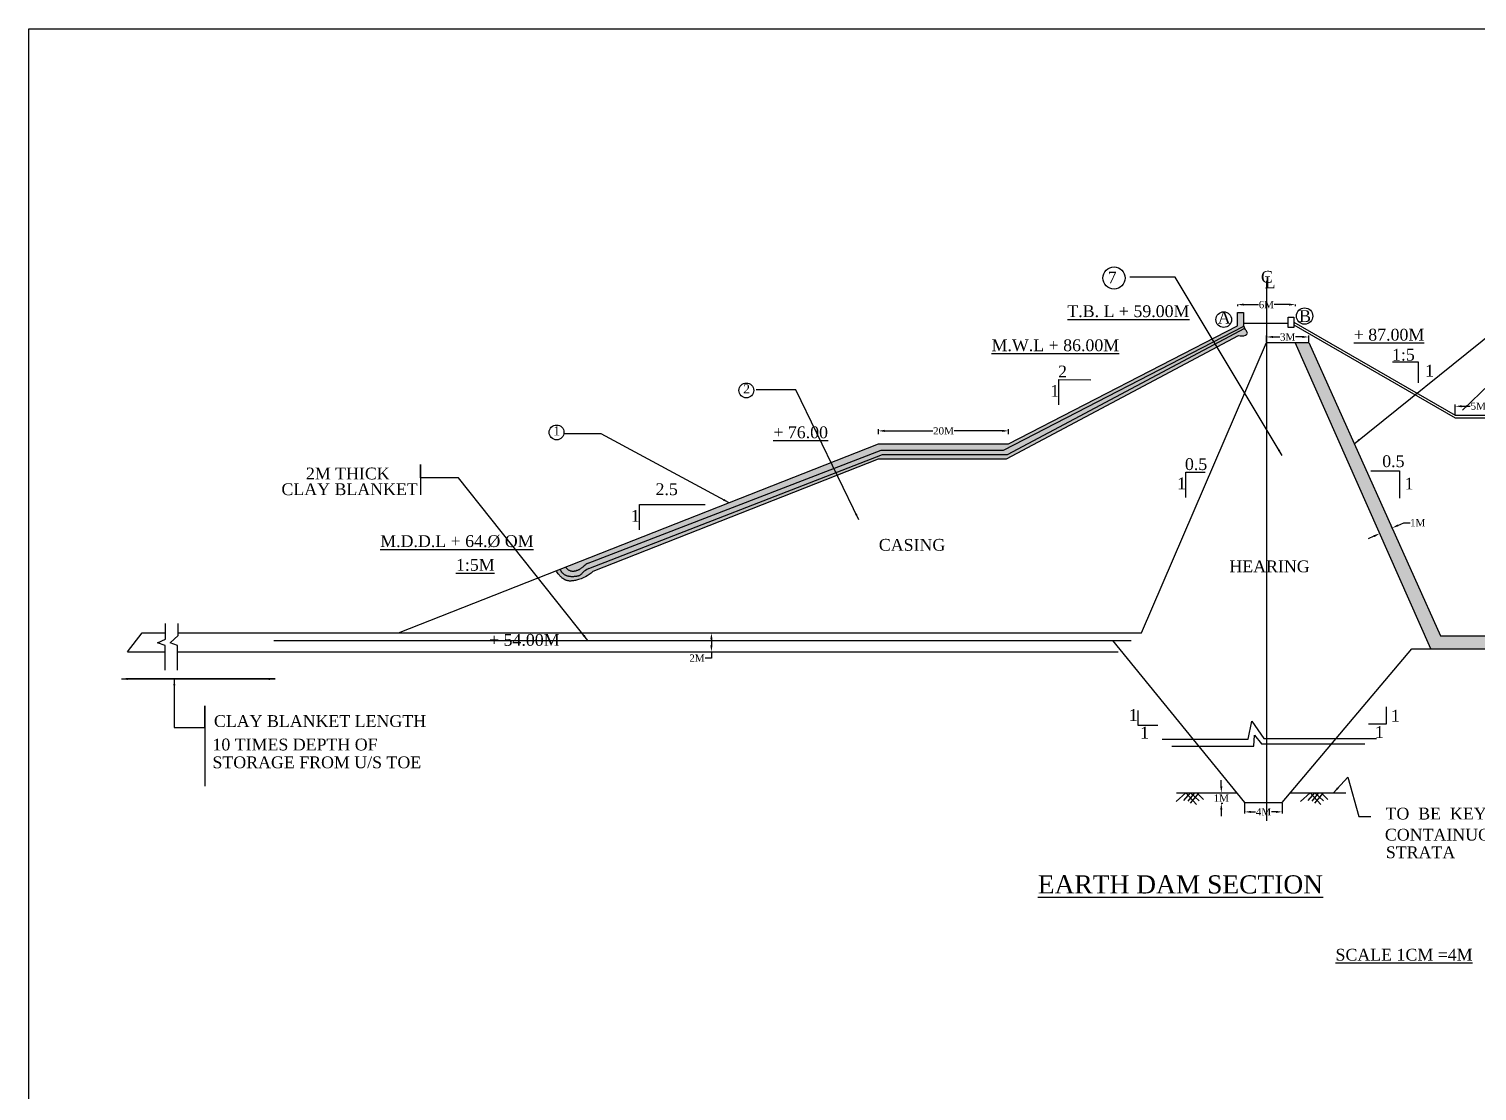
# Model space of a CAD drawing. Header units: millimetres. Extents: x -1 to 335, y 9 to 243.
# Drawn here: x -1.1 to 158.3, y 125.8 to 242.6 of the extents above; entities that cross this region are included whole.
import ezdxf

# ---------------------------------------------------------------- set-up
doc = ezdxf.new("R2010")
doc.units = ezdxf.units.MM
doc.header["$MEASUREMENT"] = 0
for name, color, linetype in [('DIM', 5, 'Continuous'), ('DWG.LINE', 10, 'Continuous'), ('HATCH', 2, 'Continuous'), ('TEXT', 7, 'Continuous')]:
    doc.layers.add(name, color=color, linetype=linetype)
doc.layers.add('DO LINE', color=3, linetype='Continuous', plot=False)
doc.layers.add('TITLE', color=7, linetype='Continuous', lineweight=30)
doc.styles.get("Standard").update_dxf_attribs({"font": 'times.ttf', "height": 0.8})
doc.dimstyles.get("Standard").update_dxf_attribs({"dimtxt": 0.8, "dimasz": 0.7, "dimexe": 0.18, "dimexo": 0.0625, "dimgap": 0.09, "dimtad": 0, "dimtih": 1, "dimtoh": 1, "dimdec": 0, "dimzin": 0, "dimdsep": 46, "dimtxsty": 'Standard', "dimcen": 300, "dimclrd": 5, "dimclre": 5, "dimclrt": 4, "dimadec": 0, "dimazin": 0, "dimtfac": 1, "dimtdec": 0, "dimtofl": 0, "dimtmove": 0, "dimatfit": 3, "dimfxl": 0, "dimtolj": 1, "dimtzin": 0, "dimarcsym": 0})

# ---------------------------------------------------------------- blocks, each defined once
blk = doc.blocks.new('*D2')
at = {"layer": 'Defpoints', "color": 0, "ltscale": 0.2}
for p in [(92.4, 197.98), (106.72, 198.41), (106.72, 197.98)]:
    blk.add_point(p, dxfattribs=at)
at = {"layer": 'DIM', "color": 5, "lineweight": -2, "ltscale": 0.2}
for p, q in [((92.4, 198.04), (92.4, 198.59)), ((93.1, 198.41), (98.38, 198.41)), ((106.02, 198.41), (100.74, 198.41)), ((106.72, 198.04), (106.72, 198.59))]:
    blk.add_line(p, q, dxfattribs=at)
at = {"layer": 'DIM', "color": 5, "ltscale": 0.2}
for points in [[(93.1, 198.53), (93.1, 198.29), (92.4, 198.41)], [(106.02, 198.53), (106.02, 198.29), (106.72, 198.41)]]:
    blk.add_solid(points, dxfattribs=at)
at = {"layer": 'DIM', "color": 4, "ltscale": 0.2, "insert": (99.56, 198.41), "char_height": 0.8, "attachment_point": 5}
blk.add_mtext('\\A1;20M', dxfattribs=at)
blk = doc.blocks.new('*D3')
at = {"layer": 'Defpoints', "color": 0, "ltscale": 0.2}
for p in [(131.9, 212.34), (138.27, 212.34), (138.27, 212.3)]:
    blk.add_point(p, dxfattribs=at)
at = {"layer": 'DIM', "color": 5, "lineweight": -2, "ltscale": 0.2}
for p, q in [((131.9, 212.3), (131.9, 212.12)), ((132.6, 212.3), (134.21, 212.3)), ((137.57, 212.3), (135.96, 212.3)), ((138.27, 212.3), (138.27, 212.12))]:
    blk.add_line(p, q, dxfattribs=at)
at = {"layer": 'DIM', "color": 5, "ltscale": 0.2}
for points in [[(132.6, 212.42), (132.6, 212.19), (131.9, 212.3)], [(137.57, 212.42), (137.57, 212.19), (138.27, 212.3)]]:
    blk.add_solid(points, dxfattribs=at)
at = {"layer": 'DIM', "color": 4, "ltscale": 0.2, "insert": (135.09, 212.3), "char_height": 0.8, "attachment_point": 5}
blk.add_mtext('\\A1;6M', dxfattribs=at)
blk = doc.blocks.new('*D4')
at = {"layer": 'Defpoints', "color": 0, "ltscale": 0.2}
for p in [(139.75, 208.74), (135.11, 208.14), (139.75, 208.14)]:
    blk.add_point(p, dxfattribs=at)
at = {"layer": 'DIM', "color": 5, "lineweight": -2, "ltscale": 0.2}
for p, q in [((135.11, 208.2), (135.11, 208.92)), ((135.81, 208.74), (136.56, 208.74)), ((139.05, 208.74), (138.31, 208.74)), ((139.75, 208.2), (139.75, 208.92))]:
    blk.add_line(p, q, dxfattribs=at)
at = {"layer": 'DIM', "color": 5, "ltscale": 0.2}
for points in [[(135.81, 208.86), (135.81, 208.63), (135.11, 208.74)], [(139.05, 208.86), (139.05, 208.63), (139.75, 208.74)]]:
    blk.add_solid(points, dxfattribs=at)
at = {"layer": 'DIM', "color": 4, "ltscale": 0.2, "insert": (137.43, 208.74), "char_height": 0.8, "attachment_point": 5}
blk.add_mtext('\\A1;3M', dxfattribs=at)
blk = doc.blocks.new('*D5')
at = {"layer": 'Defpoints', "color": 0, "ltscale": 0.2}
for p in [(160.92, 201.12), (155.87, 200.15), (160.92, 200.15)]:
    blk.add_point(p, dxfattribs=at)
at = {"layer": 'DIM', "color": 5, "lineweight": -2, "ltscale": 0.2}
for p, q in [((155.87, 200.21), (155.87, 201.3)), ((156.57, 201.12), (157.53, 201.12)), ((160.22, 201.12), (159.27, 201.12)), ((160.92, 200.21), (160.92, 201.3))]:
    blk.add_line(p, q, dxfattribs=at)
at = {"layer": 'DIM', "color": 5, "ltscale": 0.2}
for points in [[(156.57, 201.23), (156.57, 201), (155.87, 201.12)], [(160.22, 201.23), (160.22, 201), (160.92, 201.12)]]:
    blk.add_solid(points, dxfattribs=at)
at = {"layer": 'DIM', "color": 4, "ltscale": 0.2, "insert": (158.4, 201.12), "char_height": 0.8, "attachment_point": 5}
blk.add_mtext('\\A1;5M', dxfattribs=at)
blk = doc.blocks.new('*D6')
at = {"layer": 'Defpoints', "color": 0, "ltscale": 0.2}
for p in [(147.56, 187.11), (148.93, 187.72), (148.93, 187.72)]:
    blk.add_point(p, dxfattribs=at)
at = {"layer": 'DIM', "color": 5, "lineweight": -2, "ltscale": 0.2}
for p, q in [((149.57, 188.01), (150.21, 188.3)), ((150.21, 188.3), (150.91, 188.3)), ((146.92, 186.82), (146.28, 186.53)), ((147.56, 187.11), (147.49, 187.27)), ((148.93, 187.72), (148.86, 187.89))]:
    blk.add_line(p, q, dxfattribs=at)
at = {"layer": 'DIM', "color": 5, "ltscale": 0.2}
for points in [[(149.52, 188.12), (149.62, 187.91), (148.93, 187.72)], [(146.87, 186.93), (146.97, 186.71), (147.56, 187.11)]]:
    blk.add_solid(points, dxfattribs=at)
at = {"layer": 'DIM', "color": 4, "ltscale": 0.2, "insert": (151.74, 188.3), "char_height": 0.8, "attachment_point": 5}
blk.add_mtext('\\A1;1M', dxfattribs=at)
blk = doc.blocks.new('*D9')
at = {"layer": 'Defpoints', "color": 0, "ltscale": 0.2}
for p in [(73.91, 176.17), (73.91, 174.11), (74.03, 174.11)]:
    blk.add_point(p, dxfattribs=at)
at = {"layer": 'DIM', "color": 5, "lineweight": -2, "ltscale": 0.2}
for p, q in [((73.97, 176.17), (74.21, 176.17)), ((74.03, 175.47), (74.03, 174.81)), ((73.97, 174.11), (74.21, 174.11)), ((74.03, 174.11), (74.03, 173.41)), ((74.03, 173.41), (73.33, 173.41))]:
    blk.add_line(p, q, dxfattribs=at)
at = {"layer": 'DIM', "color": 5, "ltscale": 0.2}
for points in [[(73.91, 175.47), (74.15, 175.47), (74.03, 176.17)], [(73.91, 174.81), (74.15, 174.81), (74.03, 174.11)]]:
    blk.add_solid(points, dxfattribs=at)
at = {"layer": 'DIM', "color": 4, "ltscale": 0.2, "insert": (72.44, 173.41), "char_height": 0.8, "attachment_point": 5}
blk.add_mtext('\\A1;2M', dxfattribs=at)
blk = doc.blocks.new('*D10')
at = {"layer": 'Defpoints', "color": 0, "ltscale": 0.2}
for p in [(130.05, 158.59), (130.05, 157.43), (130.13, 157.43)]:
    blk.add_point(p, dxfattribs=at)
at = {"layer": 'DIM', "color": 5, "lineweight": -2, "ltscale": 0.2}
for p, q in [((130.13, 159.29), (130.13, 159.99)), ((130.11, 158.59), (130.31, 158.59)), ((130.11, 157.43), (130.31, 157.43)), ((130.13, 156.73), (130.13, 156.03))]:
    blk.add_line(p, q, dxfattribs=at)
at = {"layer": 'DIM', "color": 5, "ltscale": 0.2}
for points in [[(130.01, 159.29), (130.25, 159.29), (130.13, 158.59)], [(130.01, 156.73), (130.25, 156.73), (130.13, 157.43)]]:
    blk.add_solid(points, dxfattribs=at)
at = {"layer": 'DIM', "color": 4, "ltscale": 0.2, "insert": (130.13, 158.01), "char_height": 0.8, "attachment_point": 5}
blk.add_mtext('\\A1;1M', dxfattribs=at)
blk = doc.blocks.new('*D11')
at = {"layer": 'Defpoints', "color": 0, "ltscale": 0.2}
for p in [(132.69, 157.51), (136.84, 157.51), (136.84, 156.49)]:
    blk.add_point(p, dxfattribs=at)
at = {"layer": 'DIM', "color": 5, "lineweight": -2, "ltscale": 0.2}
for p, q in [((132.69, 157.44), (132.69, 156.31)), ((133.39, 156.49), (133.88, 156.49)), ((136.14, 156.49), (135.66, 156.49)), ((136.84, 157.44), (136.84, 156.31))]:
    blk.add_line(p, q, dxfattribs=at)
at = {"layer": 'DIM', "color": 5, "ltscale": 0.2}
for points in [[(133.39, 156.6), (133.39, 156.37), (132.69, 156.49)], [(136.14, 156.6), (136.14, 156.37), (136.84, 156.49)]]:
    blk.add_solid(points, dxfattribs=at)
at = {"layer": 'DIM', "color": 4, "ltscale": 0.2, "insert": (134.77, 156.49), "char_height": 0.8, "attachment_point": 5}
blk.add_mtext('\\A1;4M', dxfattribs=at)

msp = doc.modelspace()

# ---------------------------------------------------------------- hatches: boundary and pattern name
at = {"layer": 'HATCH', "ltscale": 0.2}
h = msp.add_hatch(dxfattribs=at)
h.set_pattern_fill('GRAVEL', color=256, scale=0.8, style=0)
h.set_pattern_definition([(228.0128, (0.576, 0.8), (-6.399998586, -7.200001073), [0.1076288, -10.6552704]), (184.9697, (0.504, 0.72), (9.600000841, 0.7999930456), [0.1846944, -18.28474]), (132.5104, (0.32, 0.704), (7.999992575, -8.800006939), [0.1302304, -12.8928256]), (267.2737, (0.008, 0.504), (0.799996814, 16.000000236), [0.1681904, -16.6508464]), (292.8337, (0, 0.336), (-4.0000079243, 9.5999971294), [0.164924, -16.3274984]), (357.2737, (0.064, 0.184), (-16.000000236, 0.799996814), [0.1681904, -16.6508464]), (37.6942, (0.232, 0.176), (-10.4000058765, -7.999992324), [0.2224232, -22.0198792]), (72.2553, (0.408, 0.312), (5.60000861, 17.599996985), [0.2099904, -20.7890568]), (121.4296, (0.472, 0.512), (-6.4000065873, 10.399996029), [0.16876, -16.7072584]), (175.2364, (0.384, 0.656), (8.800000757, -0.799993226), [0.1926656, -9.4406104]), (222.3974, (0.192, 0.672), (-9.6000058809, -8.7999936656), [0.2491584, -24.6667]), (138.8141, (0.8, 0.496), (-5.600002357, 4.79999785), [0.0850408, -8.4190752]), (171.4692, (0.736, 0.552), (10.399998628, -1.600006328), [0.1617896, -16.0172088]), (225, (0.576, 0.576), (-9e-17, -0.8000002), [0.1131368, -1.0182336]), (203.1986, (0.52, 0.672), (3.999999785, 1.60000106), [0.0609264, -6.031692]), (291.8014, (0.464, 0.648), (-0.79999993, 2.40000022), [0.0861624, -4.2219696]), (30.9638, (0.496, 0.568), (2.39999842, 1.60000199), [0.1399432, -4.5248184]), (161.5651, (0.616, 0.64), (1.60000035, -0.79999872), [0.1011928, -2.4286296]), (16.3895, (0, 0.648), (8.000001759, 2.399994168), [0.14176, -14.034276]), (70.3462, (0.136, 0.688), (-3.199996198, -8.800001708), [0.1189288, -11.7739264]), (293.1986, (0.616, 0.8), (-1.60000106, 3.999999785), [0.121852, -5.9707664]), (343.6105, (0.664, 0.688), (-8.000001759, 2.399994168), [0.14176, -14.034276]), (339.444, (0, 0.152), (-4.000001476, 1.599996797), [0.136704, -6.6984992]), (294.7751, (0.128, 0.104), (-3.999993751, 8.800002737), [0.1145424, -11.3397144]), (66.8014, (0.624, 0), (1.60000106, 3.999999785), [0.121852, -5.9707664]), (17.354, (0.672, 0.112), (-10.400001615, -3.199995602), [0.1341048, -13.2763392]), (69.444, (0.232, 0), (-1.599996797, -4.000001476), [0.068352, -6.7668512]), (101.3099, (0.576, 0), (-0.79999811, 3.2000006), [0.040792, -4.0384232]), (165.9638, (0.568, 0.04), (2.40000044, -0.79999845), [0.164924, -3.13356]), (186.009, (0.408, 0.08), (7.999999801, 0.799999454), [0.15284, -15.1311384]), (303.6901, (0.496, 0.496), (-0.80000107, 1.59999965), [0.1153776, -2.7690632]), (353.1572, (0.56, 0.4), (13.5999994924, -1.6000063983), [0.2014352, -19.9420504]), (60.9454, (0.76, 0.376), (-3.200000022, -5.600000308), [0.0823648, -8.1541392]), (90, (0.8, 0.448), (-0.8, 0.8), [0.048, -0.752]), (120.2564, (0.392, 0.104), (3.19999591, -5.600001965), [0.1111392, -11.002816]), (48.0128, (0.336, 0.2), (6.399998586, 7.200001073), [0.2152576, -10.5476416]), (0, (0.48, 0.36), (0.8, 0.8), [0.208, -0.592]), (325.3048, (0.688, 0.36), (-7.999995407, 5.600006888), [0.1264912, -12.5226192]), (254.0546, (0.792, 0.288), (-0.79999991, -3.2000001), [0.1164816, -5.7076064]), (207.646, (0.76, 0.176), (-15.1999966457, -8.0000061705), [0.189652, -18.7755792]), (175.4261, (0.592, 0.088), (-10.4000004466, 0.799995841), [0.2006392, -19.8632592])])
edge = h.paths.add_edge_path()
edge.add_line((92.69, 196.3), (106.16, 196.3))
edge.add_line((106.16, 196.3), (132.6, 209.94))
edge.add_spline(control_points=[(132.6, 209.94), (132.59, 209.96), (132.58, 209.97), (132.58, 209.99)], knot_values=[1.963414, 1.963414, 1.963414, 1.963414, 2.013684, 2.013684, 2.013684, 2.013684], degree=3, periodic=0)
edge.add_line((132.58, 209.99), (132.58, 211.44))
edge.add_line((132.58, 211.44), (131.9, 211.44))
edge.add_line((131.9, 211.44), (131.9, 209.95))
edge.add_line((131.9, 209.95), (106.72, 196.97))
edge.add_line((106.72, 196.97), (92.4, 196.97))
edge.add_line((92.4, 196.97), (57.96, 183.4))
edge.add_line((57.96, 183.4), (58.07, 183.31))
edge.add_line((58.07, 183.31), (58.16, 183.22))
edge.add_line((58.16, 183.22), (58.24, 183.16))
edge.add_line((58.24, 183.16), (58.31, 183.1))
edge.add_line((58.31, 183.1), (58.37, 183.06))
edge.add_line((58.37, 183.06), (58.43, 183.03))
edge.add_line((58.43, 183.03), (58.49, 183))
edge.add_line((58.49, 183), (58.54, 182.98))
edge.add_line((58.54, 182.98), (58.59, 182.97))
edge.add_line((58.59, 182.97), (58.64, 182.96))
edge.add_line((58.64, 182.96), (58.69, 182.95))
edge.add_line((58.69, 182.95), (58.74, 182.95))
edge.add_line((58.74, 182.95), (58.79, 182.95))
edge.add_line((58.79, 182.95), (58.84, 182.95))
edge.add_line((58.84, 182.95), (58.89, 182.95))
edge.add_line((58.89, 182.95), (58.94, 182.96))
edge.add_line((58.94, 182.96), (58.99, 182.97))
edge.add_line((58.99, 182.97), (59.04, 182.98))
edge.add_line((59.04, 182.98), (59.1, 182.99))
edge.add_line((59.1, 182.99), (59.15, 183.01))
edge.add_line((59.15, 183.01), (59.2, 183.03))
edge.add_line((59.2, 183.03), (59.26, 183.04))
edge.add_line((59.26, 183.04), (59.31, 183.06))
edge.add_line((59.31, 183.06), (59.36, 183.08))
edge.add_line((59.36, 183.08), (59.41, 183.11))
edge.add_line((59.41, 183.11), (59.46, 183.13))
edge.add_line((59.46, 183.13), (59.51, 183.16))
edge.add_line((59.51, 183.16), (59.56, 183.19))
edge.add_line((59.56, 183.19), (59.61, 183.22))
edge.add_line((59.61, 183.22), (59.66, 183.26))
edge.add_line((59.66, 183.26), (59.71, 183.29))
edge.add_line((59.71, 183.29), (59.76, 183.34))
edge.add_line((59.76, 183.34), (59.82, 183.38))
edge.add_line((59.82, 183.38), (59.88, 183.43))
edge.add_line((59.88, 183.43), (59.95, 183.49))
edge.add_line((59.95, 183.49), (60.03, 183.55))
edge.add_line((60.03, 183.55), (60.12, 183.62))
edge.add_line((60.12, 183.62), (60.22, 183.69))
edge.add_line((60.22, 183.69), (60.33, 183.77))
edge.add_line((60.33, 183.77), (60.47, 183.86))
edge.add_line((60.47, 183.86), (92.69, 196.3))
h = msp.add_hatch(dxfattribs=at)
h.set_pattern_fill('AR-SAND', color=256, scale=0.5, style=0)
edge = h.paths.add_edge_path()
edge.add_spline(control_points=[(132.01, 208.9), (132.27, 208.87), (132.61, 208.82), (133.07, 209.09), (132.9, 209.38), (132.79, 209.57), (132.74, 209.67), (132.71, 209.72)], knot_values=[0, 0, 0, 0, 0.785511, 1.023034, 1.344606, 1.559772, 1.714719, 1.714719, 1.714719, 1.714719], degree=3, periodic=0)
edge.add_line((132.71, 209.72), (106.6, 195.82))
edge.add_line((106.6, 195.82), (92.84, 195.82))
edge.add_line((92.84, 195.82), (60.54, 183.27))
edge.add_line((60.54, 183.27), (60.33, 183.16))
edge.add_line((60.33, 183.16), (60.17, 183.06))
edge.add_line((60.17, 183.06), (60.03, 182.96))
edge.add_line((60.03, 182.96), (59.92, 182.87))
edge.add_line((59.92, 182.87), (59.84, 182.79))
edge.add_line((59.84, 182.79), (59.77, 182.72))
edge.add_line((59.77, 182.72), (59.72, 182.66))
edge.add_line((59.72, 182.66), (59.67, 182.6))
edge.add_line((59.67, 182.6), (59.6, 182.54))
edge.add_line((59.6, 182.54), (59.5, 182.48))
edge.add_line((59.5, 182.48), (59.4, 182.45))
edge.add_line((59.4, 182.45), (59.32, 182.43))
edge.add_line((59.32, 182.43), (59.27, 182.42))
edge.add_line((59.27, 182.42), (59.19, 182.41))
edge.add_line((59.19, 182.41), (59.08, 182.39))
edge.add_line((59.08, 182.39), (58.98, 182.38))
edge.add_line((58.98, 182.38), (58.89, 182.36))
edge.add_line((58.89, 182.36), (58.8, 182.36))
edge.add_line((58.8, 182.36), (58.73, 182.35))
edge.add_line((58.73, 182.35), (58.65, 182.36))
edge.add_line((58.65, 182.36), (58.56, 182.37))
edge.add_line((58.56, 182.37), (58.44, 182.38))
edge.add_line((58.44, 182.38), (58.35, 182.4))
edge.add_line((58.35, 182.4), (58.29, 182.41))
edge.add_line((58.29, 182.41), (58.23, 182.43))
edge.add_line((58.23, 182.43), (58.17, 182.44))
edge.add_line((58.17, 182.44), (58.11, 182.46))
edge.add_line((58.11, 182.46), (58.03, 182.49))
edge.add_line((58.03, 182.49), (57.94, 182.53))
edge.add_line((57.94, 182.53), (57.86, 182.58))
edge.add_line((57.86, 182.58), (57.8, 182.62))
edge.add_line((57.8, 182.62), (57.74, 182.67))
edge.add_line((57.74, 182.67), (57.69, 182.71))
edge.add_line((57.69, 182.71), (57.64, 182.77))
edge.add_line((57.64, 182.77), (57.6, 182.82))
edge.add_line((57.6, 182.82), (57.56, 182.88))
edge.add_line((57.56, 182.88), (57.51, 182.96))
edge.add_line((57.51, 182.96), (57.47, 183.06))
edge.add_line((57.47, 183.06), (57.42, 183.19))
edge.add_line((57.42, 183.19), (56.97, 183.01))
edge.add_line((56.97, 183.01), (57.03, 182.89))
edge.add_line((57.03, 182.89), (57.09, 182.78))
edge.add_line((57.09, 182.78), (57.16, 182.68))
edge.add_line((57.16, 182.68), (57.23, 182.59))
edge.add_line((57.23, 182.59), (57.3, 182.52))
edge.add_line((57.3, 182.52), (57.36, 182.45))
edge.add_line((57.36, 182.45), (57.43, 182.39))
edge.add_line((57.43, 182.39), (57.48, 182.34))
edge.add_line((57.48, 182.34), (57.53, 182.29))
edge.add_line((57.53, 182.29), (57.58, 182.25))
edge.add_line((57.58, 182.25), (57.61, 182.22))
edge.add_line((57.61, 182.22), (57.65, 182.19))
edge.add_line((57.65, 182.19), (57.68, 182.17))
edge.add_line((57.68, 182.17), (57.71, 182.15))
edge.add_line((57.71, 182.15), (57.74, 182.12))
edge.add_line((57.74, 182.12), (57.78, 182.1))
edge.add_line((57.78, 182.1), (57.82, 182.08))
edge.add_line((57.82, 182.08), (57.86, 182.05))
edge.add_line((57.86, 182.05), (57.9, 182.03))
edge.add_line((57.9, 182.03), (57.95, 182.01))
edge.add_line((57.95, 182.01), (58, 181.98))
edge.add_line((58, 181.98), (58.05, 181.96))
edge.add_line((58.05, 181.96), (58.11, 181.94))
edge.add_line((58.11, 181.94), (58.17, 181.93))
edge.add_line((58.17, 181.93), (58.23, 181.91))
edge.add_line((58.23, 181.91), (58.29, 181.9))
edge.add_line((58.29, 181.9), (58.35, 181.9))
edge.add_line((58.35, 181.9), (58.42, 181.89))
edge.add_line((58.42, 181.89), (58.48, 181.89))
edge.add_line((58.48, 181.89), (58.55, 181.89))
edge.add_line((58.55, 181.89), (58.63, 181.9))
edge.add_line((58.63, 181.9), (58.71, 181.9))
edge.add_line((58.71, 181.9), (58.79, 181.91))
edge.add_line((58.79, 181.91), (58.87, 181.92))
edge.add_line((58.87, 181.92), (58.97, 181.94))
edge.add_line((58.97, 181.94), (59.06, 181.96))
edge.add_line((59.06, 181.96), (59.17, 181.98))
edge.add_line((59.17, 181.98), (59.28, 182.01))
edge.add_line((59.28, 182.01), (59.4, 182.05))
edge.add_line((59.4, 182.05), (59.54, 182.09))
edge.add_line((59.54, 182.09), (59.68, 182.14))
edge.add_line((59.68, 182.14), (59.83, 182.2))
edge.add_line((59.83, 182.2), (60, 182.27))
edge.add_line((60, 182.27), (60.17, 182.36))
edge.add_line((60.17, 182.36), (60.36, 182.47))
edge.add_line((60.36, 182.47), (60.57, 182.61))
edge.add_line((60.57, 182.61), (60.79, 182.77))
edge.add_line((60.79, 182.77), (61.02, 182.96))
edge.add_line((61.02, 182.96), (92.41, 195.35))
edge.add_line((92.41, 195.35), (106.48, 195.35))
edge.add_line((106.48, 195.35), (132.01, 208.9))
h = msp.add_hatch(dxfattribs=at)
h.set_pattern_fill('AR-CONC', color=256, scale=0.1, style=0)
h.set_pattern_definition([(50, (0, 0), (0.7172602, -0.0627521), [0.075, -0.825]), (355, (0, 0), (-0.1387513, 0.7521921), [0.06, -0.66]), (100.4514, (0.0598, -0.0052), (0.5785094, 0.6894395), [0.0637402, -0.7011421]), (46.1842, (0, 0.2), (1.067241, -0.165519), [0.1125, -1.2375]), (96.6356, (0.0889, 0.1862), (0.9346627, 0.974118), [0.0956103, -1.051713]), (351.1842, (0, 0.2), (0.934662, 0.9741186), [0.09, -0.99]), (21, (0.1, 0.15), (0.596907, -0.4026189), [0.075, -0.825]), (326, (0.1, 0.15), (0.2433153, 0.72515), [0.06, -0.66]), (71.4514, (0.14974, 0.11645), (0.8402226, 0.3225305), [0.0637402, -0.7011421]), (37.5, (0, 0), (0.01215986, 0.33289385), [0, -0.652, 0, -0.67, 0, -0.6625]), (7.5, (0, 0), (0.26306954, 0.3944117), [0, -0.382, 0, -0.637, 0, -0.2525]), (327.5, (-0.223, 0), (0.53382244, -0.02255487), [0, -0.25, 0, -0.78, 0, -1.035]), (317.5, (-0.323, 0), (0.5831862, 0.100105), [0, -0.325, 0, -0.518, 0, -0.735])])
edge = h.paths.add_edge_path()
edge.add_spline(control_points=[(132.71, 209.72), (132.67, 209.79), (132.64, 209.87), (132.6, 209.94)], knot_values=[1.714719, 1.714719, 1.714719, 1.714719, 1.963414, 1.963414, 1.963414, 1.963414], degree=3, periodic=0)
edge.add_line((132.6, 209.94), (106.16, 196.3))
edge.add_line((106.16, 196.3), (92.69, 196.3))
edge.add_line((92.69, 196.3), (60.47, 183.86))
edge.add_line((60.47, 183.86), (60.33, 183.77))
edge.add_line((60.33, 183.77), (60.22, 183.69))
edge.add_line((60.22, 183.69), (60.12, 183.62))
edge.add_line((60.12, 183.62), (60.03, 183.55))
edge.add_line((60.03, 183.55), (59.95, 183.49))
edge.add_line((59.95, 183.49), (59.88, 183.43))
edge.add_line((59.88, 183.43), (59.82, 183.38))
edge.add_line((59.82, 183.38), (59.76, 183.34))
edge.add_line((59.76, 183.34), (59.71, 183.29))
edge.add_line((59.71, 183.29), (59.66, 183.26))
edge.add_line((59.66, 183.26), (59.61, 183.22))
edge.add_line((59.61, 183.22), (59.56, 183.19))
edge.add_line((59.56, 183.19), (59.51, 183.16))
edge.add_line((59.51, 183.16), (59.46, 183.13))
edge.add_line((59.46, 183.13), (59.41, 183.11))
edge.add_line((59.41, 183.11), (59.36, 183.08))
edge.add_line((59.36, 183.08), (59.31, 183.06))
edge.add_line((59.31, 183.06), (59.26, 183.04))
edge.add_line((59.26, 183.04), (59.2, 183.03))
edge.add_line((59.2, 183.03), (59.15, 183.01))
edge.add_line((59.15, 183.01), (59.1, 182.99))
edge.add_line((59.1, 182.99), (59.04, 182.98))
edge.add_line((59.04, 182.98), (58.99, 182.97))
edge.add_line((58.99, 182.97), (58.94, 182.96))
edge.add_line((58.94, 182.96), (58.89, 182.95))
edge.add_line((58.89, 182.95), (58.84, 182.95))
edge.add_line((58.84, 182.95), (58.79, 182.95))
edge.add_line((58.79, 182.95), (58.74, 182.95))
edge.add_line((58.74, 182.95), (58.69, 182.95))
edge.add_line((58.69, 182.95), (58.64, 182.96))
edge.add_line((58.64, 182.96), (58.59, 182.97))
edge.add_line((58.59, 182.97), (58.54, 182.98))
edge.add_line((58.54, 182.98), (58.49, 183))
edge.add_line((58.49, 183), (58.43, 183.03))
edge.add_line((58.43, 183.03), (58.37, 183.06))
edge.add_line((58.37, 183.06), (58.31, 183.1))
edge.add_line((58.31, 183.1), (58.24, 183.16))
edge.add_line((58.24, 183.16), (58.16, 183.22))
edge.add_line((58.16, 183.22), (58.07, 183.31))
edge.add_line((58.07, 183.31), (57.96, 183.4))
edge.add_line((57.96, 183.4), (57.42, 183.19))
edge.add_line((57.42, 183.19), (57.47, 183.06))
edge.add_line((57.47, 183.06), (57.51, 182.96))
edge.add_line((57.51, 182.96), (57.56, 182.88))
edge.add_line((57.56, 182.88), (57.6, 182.82))
edge.add_line((57.6, 182.82), (57.64, 182.77))
edge.add_line((57.64, 182.77), (57.67, 182.73))
edge.add_line((57.67, 182.73), (57.71, 182.7))
edge.add_line((57.71, 182.7), (57.74, 182.67))
edge.add_line((57.74, 182.67), (57.78, 182.64))
edge.add_line((57.78, 182.64), (57.81, 182.61))
edge.add_line((57.81, 182.61), (57.84, 182.59))
edge.add_line((57.84, 182.59), (57.88, 182.57))
edge.add_line((57.88, 182.57), (57.92, 182.54))
edge.add_line((57.92, 182.54), (57.96, 182.52))
edge.add_line((57.96, 182.52), (58, 182.5))
edge.add_line((58, 182.5), (58.05, 182.48))
edge.add_line((58.05, 182.48), (58.11, 182.46))
edge.add_line((58.11, 182.46), (58.17, 182.44))
edge.add_line((58.17, 182.44), (58.23, 182.43))
edge.add_line((58.23, 182.43), (58.29, 182.41))
edge.add_line((58.29, 182.41), (58.35, 182.4))
edge.add_line((58.35, 182.4), (58.41, 182.39))
edge.add_line((58.41, 182.39), (58.47, 182.38))
edge.add_line((58.47, 182.38), (58.53, 182.37))
edge.add_line((58.53, 182.37), (58.58, 182.36))
edge.add_line((58.58, 182.36), (58.62, 182.36))
edge.add_line((58.62, 182.36), (58.67, 182.36))
edge.add_line((58.67, 182.36), (58.71, 182.35))
edge.add_line((58.71, 182.35), (58.75, 182.35))
edge.add_line((58.75, 182.35), (58.78, 182.36))
edge.add_line((58.78, 182.36), (58.82, 182.36))
edge.add_line((58.82, 182.36), (58.87, 182.36))
edge.add_line((58.87, 182.36), (58.91, 182.37))
edge.add_line((58.91, 182.37), (58.96, 182.37))
edge.add_line((58.96, 182.37), (59.01, 182.38))
edge.add_line((59.01, 182.38), (59.06, 182.39))
edge.add_line((59.06, 182.39), (59.11, 182.4))
edge.add_line((59.11, 182.4), (59.17, 182.4))
edge.add_line((59.17, 182.4), (59.22, 182.41))
edge.add_line((59.22, 182.41), (59.27, 182.42))
edge.add_line((59.27, 182.42), (59.32, 182.43))
edge.add_line((59.32, 182.43), (59.37, 182.44))
edge.add_line((59.37, 182.44), (59.42, 182.45))
edge.add_line((59.42, 182.45), (59.47, 182.47))
edge.add_line((59.47, 182.47), (59.52, 182.49))
edge.add_line((59.52, 182.49), (59.57, 182.52))
edge.add_line((59.57, 182.52), (59.62, 182.56))
edge.add_line((59.62, 182.56), (59.67, 182.6))
edge.add_line((59.67, 182.6), (59.72, 182.66))
edge.add_line((59.72, 182.66), (59.77, 182.72))
edge.add_line((59.77, 182.72), (59.84, 182.79))
edge.add_line((59.84, 182.79), (59.92, 182.87))
edge.add_line((59.92, 182.87), (60.03, 182.96))
edge.add_line((60.03, 182.96), (60.17, 183.06))
edge.add_line((60.17, 183.06), (60.33, 183.16))
edge.add_line((60.33, 183.16), (60.54, 183.27))
edge.add_line((60.54, 183.27), (92.84, 195.82))
edge.add_line((92.84, 195.82), (106.6, 195.82))
edge.add_line((106.6, 195.82), (132.71, 209.72))
h = msp.add_hatch(dxfattribs=at)
h.set_pattern_fill('AR-SAND', color=256, scale=0.5, style=0)
h.paths.add_polyline_path([(228.07, 178.7), (227.2, 179.1), (223, 175.86), (154.26, 175.86), (139.75, 208.14), (138.26, 208.14), (153.18, 174.41), (221.87, 174.41), (221.87, 173.48), (236.23, 173.48), (237.25, 172.61), (238.6, 172.61), (239.59, 173.79), (239.59, 174.3), (223.25, 174.3)])

# ---------------------------------------------------------------- linework, layer by layer
at = {"layer": 'DIM', "ltscale": 0.2}
for points in [[(42.02, 193.23), (42.02, 194.72), (42.02, 191.37)], [(18.3, 165.79), (18.3, 168.17), (18.3, 159.31)], [(145.27, 155.97), (146.57, 155.97)]]:
    msp.add_lwpolyline(points, dxfattribs=at)
at = {"layer": 'DO LINE', "ltscale": 0.2}
for points in [[(135.11, 214.92), (135.11, 155.52)], [(138.11, 210.07), (155.85, 199.84), (161.05, 199.84), (180.58, 189.4), (205.57, 189.4), (226.43, 178.51)], [(25.89, 175.35), (120.21, 175.35)]]:
    msp.add_lwpolyline(points, dxfattribs=at)
at = {"layer": 'DWG.LINE', "ltscale": 0.2}
for points in [[(39.61, 176.17), (92.4, 196.97), (106.72, 196.97), (131.9, 209.95), (131.9, 211.44), (132.58, 211.44), (132.58, 209.99)], [(138.11, 210.36), (155.87, 200.15), (160.92, 200.15), (180.48, 189.99), (205.66, 189.99), (226.85, 178.84)], [(60.47, 183.86), (92.69, 196.3), (106.16, 196.3), (132.6, 209.94)], [(60.54, 183.27), (92.84, 195.82), (106.6, 195.82), (132.71, 209.72)], [(61.02, 182.96), (92.41, 195.35), (106.48, 195.35), (132.01, 208.9)], [(132.58, 210.26), (137.47, 210.26)], [(121.36, 176.17), (135.11, 208.14), (139.75, 208.14), (154.26, 175.86), (223, 175.86), (227.2, 179.1), (235.6, 175.24), (236.77, 175.24), (237.3, 174.47), (238.12, 174.47), (238.76, 175.13), (239.59, 175.13), (239.59, 173.79)], [(153.18, 174.41), (138.26, 208.14)], [(148.95, 206), (151.8, 206), (151.8, 203.68)], [(112.26, 201.26), (112.26, 204.06), (115.77, 204.04)], [(126.22, 191.08), (126.22, 193.88), (128.37, 193.88)], [(146.58, 194.01), (149.73, 194.01), (149.73, 191.01)], [(66.11, 187.51), (66.11, 190.3), (73.35, 190.3)], [(60.54, 183.27), (60.33, 183.16), (60.17, 183.06), (60.03, 182.96), (59.92, 182.87), (59.84, 182.79), (59.77, 182.72), (59.72, 182.66), (59.67, 182.6), (59.62, 182.56), (59.57, 182.52), (59.52, 182.49), (59.47, 182.47), (59.42, 182.45), (59.37, 182.44), (59.32, 182.43), (59.27, 182.42), (59.22, 182.41), (59.17, 182.4), (59.11, 182.4), (59.06, 182.39), (59.01, 182.38), (58.96, 182.37), (58.91, 182.37), (58.87, 182.36), (58.82, 182.36), (58.78, 182.36), (58.75, 182.35), (58.71, 182.35), (58.67, 182.36), (58.62, 182.36), (58.58, 182.36), (58.53, 182.37), (58.47, 182.38), (58.41, 182.39), (58.35, 182.4), (58.29, 182.41), (58.23, 182.43), (58.17, 182.44), (58.11, 182.46), (58.05, 182.48), (58, 182.5), (57.96, 182.52), (57.92, 182.54), (57.88, 182.57), (57.84, 182.59), (57.81, 182.61), (57.78, 182.64), (57.74, 182.67), (57.71, 182.7), (57.67, 182.73), (57.64, 182.77), (57.6, 182.82), (57.56, 182.88), (57.51, 182.96), (57.47, 183.06), (57.42, 183.19)], [(60.47, 183.86), (60.33, 183.77), (60.22, 183.69), (60.12, 183.62), (60.03, 183.55), (59.95, 183.49), (59.88, 183.43), (59.82, 183.38), (59.76, 183.34), (59.71, 183.29), (59.66, 183.26), (59.61, 183.22), (59.56, 183.19), (59.51, 183.16), (59.46, 183.13), (59.41, 183.11), (59.36, 183.08), (59.31, 183.06), (59.26, 183.04), (59.2, 183.03), (59.15, 183.01), (59.1, 182.99), (59.04, 182.98), (58.99, 182.97), (58.94, 182.96), (58.89, 182.95), (58.84, 182.95), (58.79, 182.95), (58.74, 182.95), (58.69, 182.95), (58.64, 182.96), (58.59, 182.97), (58.54, 182.98), (58.49, 183), (58.43, 183.03), (58.37, 183.06), (58.31, 183.1), (58.24, 183.16), (58.16, 183.22), (58.07, 183.31), (57.96, 183.4)], [(61.02, 182.96), (60.79, 182.77), (60.57, 182.61), (60.36, 182.47), (60.17, 182.36), (60, 182.27), (59.83, 182.2), (59.68, 182.14), (59.54, 182.09), (59.4, 182.05), (59.28, 182.01), (59.17, 181.98), (59.06, 181.96), (58.97, 181.94), (58.87, 181.92), (58.79, 181.91), (58.71, 181.9), (58.63, 181.9), (58.55, 181.89), (58.48, 181.89), (58.42, 181.89), (58.35, 181.9), (58.29, 181.9), (58.23, 181.91), (58.17, 181.93), (58.11, 181.94), (58.05, 181.96), (58, 181.98), (57.95, 182.01), (57.9, 182.03), (57.86, 182.05), (57.82, 182.08), (57.78, 182.1), (57.74, 182.12), (57.71, 182.15), (57.68, 182.17), (57.65, 182.19), (57.61, 182.22), (57.58, 182.25), (57.53, 182.29), (57.48, 182.34), (57.43, 182.39), (57.36, 182.45), (57.3, 182.52), (57.23, 182.59), (57.16, 182.68), (57.09, 182.78), (57.03, 182.89), (56.97, 183.01)], [(13.91, 172.07), (13.91, 174.79), (13.09, 175.1), (13.97, 175.5), (13.97, 177.23)], [(15.28, 172.07), (15.28, 174.79), (14.46, 175.1), (15.34, 175.88), (15.34, 177.23)], [(9.77, 174.11), (11.41, 176.17)], [(11.41, 176.17), (13.97, 176.17)], [(15.34, 176.17), (121.36, 176.17)], [(118.15, 175.35), (132.69, 157.51), (136.84, 157.51), (151.1, 174.41), (221.87, 174.41), (221.87, 173.48), (236.23, 173.48)], [(9.77, 174.11), (13.91, 174.11)], [(15.28, 174.11), (118.8, 174.11)], [(120.93, 167.66), (120.93, 166.03), (123.15, 166.03)], [(146.34, 166.18), (148.31, 166.18), (148.31, 168.03)], [(123.62, 164.47), (133.09, 164.47), (133.49, 166.47), (134.81, 164.57), (147.22, 164.57)], [(124.69, 163.73), (133.71, 163.73), (133.8, 164.93), (134.56, 163.97), (145.93, 163.97)], [(125.2, 158.59), (131.8, 158.59)], [(137.76, 158.59), (143.83, 158.59)]]:
    msp.add_lwpolyline(points, dxfattribs=at)
msp.add_lwpolyline([(137.47, 210.93), (138.11, 210.93), (138.11, 209.8), (137.47, 209.8)], close=True, dxfattribs=at)
for centre, radius in [((118.33, 215.23), 1.22), ((139.3, 211.04), 0.9), ((130.4, 210.65), 0.861), ((77.87, 202.86), 0.816), ((56.99, 198.24), 0.816)]:
    msp.add_circle(centre, radius, dxfattribs=at)
msp.add_spline([(132.01, 208.9), (132.8, 208.94), (132.99, 209.09), (132.89, 209.4), (132.79, 209.58), (132.58, 209.99)], degree=3, dxfattribs=at)
at = {"layer": 'HATCH', "ltscale": 0.2}
for points in [[(125.16, 157.63), (126.22, 158.59), (127.4, 157.29)], [(126.01, 157.74), (126.73, 158.59), (127.69, 157.71)], [(126.47, 157.67), (127.2, 158.59)], [(126.75, 157.44), (127.71, 158.59)], [(128.18, 157.86), (127.43, 158.59)], [(138.83, 157.63), (139.9, 158.59), (141.08, 157.29)], [(139.69, 157.74), (140.41, 158.59), (141.37, 157.71)], [(140.14, 157.67), (140.88, 158.59)], [(140.42, 157.44), (141.39, 158.59)], [(141.86, 157.86), (141.11, 158.59)]]:
    msp.add_lwpolyline(points, dxfattribs=at)
at = {"layer": 'TITLE', "ltscale": 0.2}
msp.add_lwpolyline([(-1.06, 242.63), (334.72, 242.63), (334.72, 8.91), (-1.06, 8.91)], close=True, dxfattribs=at)

# ---------------------------------------------------------------- texts
at = {"layer": 'TEXT', "ltscale": 0.2}
for s, height, p in [('7', 1.3, (117.63, 214.63)), ('C', 1.3, (134.49, 214.71)), ('L', 1.3, (134.9, 214.11)), ('%%UT.B. L + 59.00M', 1.3, (113.19, 210.93)), ('A', 1.3, (129.74, 210.22)), ('B', 1.3, (138.69, 210.39)), ('%%U+ 87.00M', 1.3, (144.7, 208.34)), ('%%UM.W.L + 86.00M', 1.3, (104.86, 207.18)), ('1:5', 1.3, (148.91, 206.14)), ('2', 1.3, (112.17, 204.29)), ('1', 1.3, (152.56, 204.39)), ('2', 1, (77.52, 202.53)), ('1', 1.3, (111.31, 202.16)), ('1', 1, (56.63, 197.91)), ('%%U+ 76.00', 1.3, (80.84, 197.6)), ('0.5', 1.3, (126.13, 194.1)), ('0.5', 1.3, (147.84, 194.42)), ('2M THICK', 1.3, (29.41, 193.07)), ('1', 1.3, (125.27, 191.98)), ('1', 1.3, (150.3, 191.96)), ('CLAY BLANKET', 1.3, (26.72, 191.34)), ('2.5', 1.3, (67.88, 191.34)), ('1', 1.3, (65.16, 188.41)), ('%%UM.D.D.L + 64.%%C OM', 1.3, (37.59, 185.63)), ('CASING', 1.3, (92.45, 185.22)), ('%%U1:5M', 1.3, (45.92, 183.02)), ('HEARING', 1.3, (131.02, 182.85)), ('+ 54.00M', 1.3, (49.56, 174.76)), ('1', 1.3, (119.95, 166.5)), ('1', 1.3, (148.79, 166.42)), ('CLAY BLANKET LENGTH', 1.3, (19.29, 165.83)), ('1', 1.3, (121.2, 164.56)), ('1', 1.3, (147.03, 164.62)), ('10 TIMES DEPTH OF', 1.3, (19.13, 163.25)), ('STORAGE FROM U/S TOE', 1.3, (19.13, 161.29)), ('TO  BE  KEYED  TO', 1.3, (148.2, 155.65)), ('CONTAINUOUS IMPERVIOUS', 1.3, (148.13, 153.33)), ('STRATA', 1.3, (148.24, 151.39))]:
    msp.add_text(s, height=height, dxfattribs=at).set_placement(p)
at = {"layer": 'TITLE', "ltscale": 0.2}
for s, height, p in [('%%UEARTH DAM SECTION', 2, (109.94, 147.51)), ('%%USCALE 1CM =4M', 1.3, (142.7, 140.12))]:
    msp.add_text(s, height=height, dxfattribs=at).set_placement(p)

# ---------------------------------------------------------------- dimensions: what is measured, and where the dimension line sits
at = {"layer": 'DIM', "ltscale": 0.2}
for base, p1, p2, text, picture, middle in [((138.27, 212.3), (131.9, 212.34), (138.27, 212.34), '6M', '*D3', (135.09, 212.3)), ((139.75, 208.74), (135.11, 208.14), (139.75, 208.14), '3M', '*D4', (137.43, 208.74))]:
    dim = msp.add_linear_dim(base=base, p1=p1, p2=p2, text=text, dimstyle='Standard', dxfattribs=at)
    dim.commit()
    dim.dimension.update_dxf_attribs({"geometry": picture, "text_midpoint": middle})
for p1, p2, distance, text, picture, middle in [((155.87, 200.15), (160.92, 200.15), 0.97, '5M', '*D5', (158.4, 201.12)), ((92.4, 197.98), (106.72, 197.98), 0.43, '20M', '*D2', (99.56, 198.41)), ((147.56, 187.11), (148.93, 187.72), 0, '1M', '*D6', (151.74, 188.3)), ((73.91, 176.17), (73.91, 174.11), 0.12, '2M', '*D9', (72.44, 173.41)), ((132.69, 157.51), (136.84, 157.51), -1.02, '4M', '*D11', (134.77, 156.49))]:
    dim = msp.add_aligned_dim(p1=p1, p2=p2, distance=distance, text=text, dimstyle='Standard', dxfattribs=at)
    dim.commit()
    dim.dimension.update_dxf_attribs({"geometry": picture, "text_midpoint": middle})
dim = msp.add_linear_dim(base=(130.13, 157.43), p1=(130.05, 158.59), p2=(130.05, 157.43), angle=90, text='1M', dimstyle='Standard', dxfattribs=at)
dim.commit()
dim.dimension.update_dxf_attribs({"geometry": '*D10', "text_midpoint": (130.13, 158.01)})

# ---------------------------------------------------------------- leaders
for points in [[(136.81, 195.71), (125.04, 215.33), (120.05, 215.33)], [(144.76, 196.99), (160.35, 209.51), (165.14, 209.51)], [(156.68, 200.7), (161.62, 205.46), (165.27, 205.46)], [(90.24, 188.63), (83.32, 202.92), (78.97, 202.92)], [(75.98, 190.5), (61.9, 198.09), (57.91, 198.09)], [(60.43, 175.35), (46.19, 193.23), (42.02, 193.23)], [(9.11, 171.11), (26.02, 171.11)], [(26.02, 171.11), (9.6, 171.11)], [(14.93, 171.11), (14.93, 165.79), (18.3, 165.79)], [(142.48, 158.59), (144.05, 160.29), (145.27, 155.97)]]:
    msp.add_leader(points, dimstyle='Standard', override={"dimgap": 0.09, "dimtad": 0}, dxfattribs=at)

doc.saveas('drawing.dxf')
